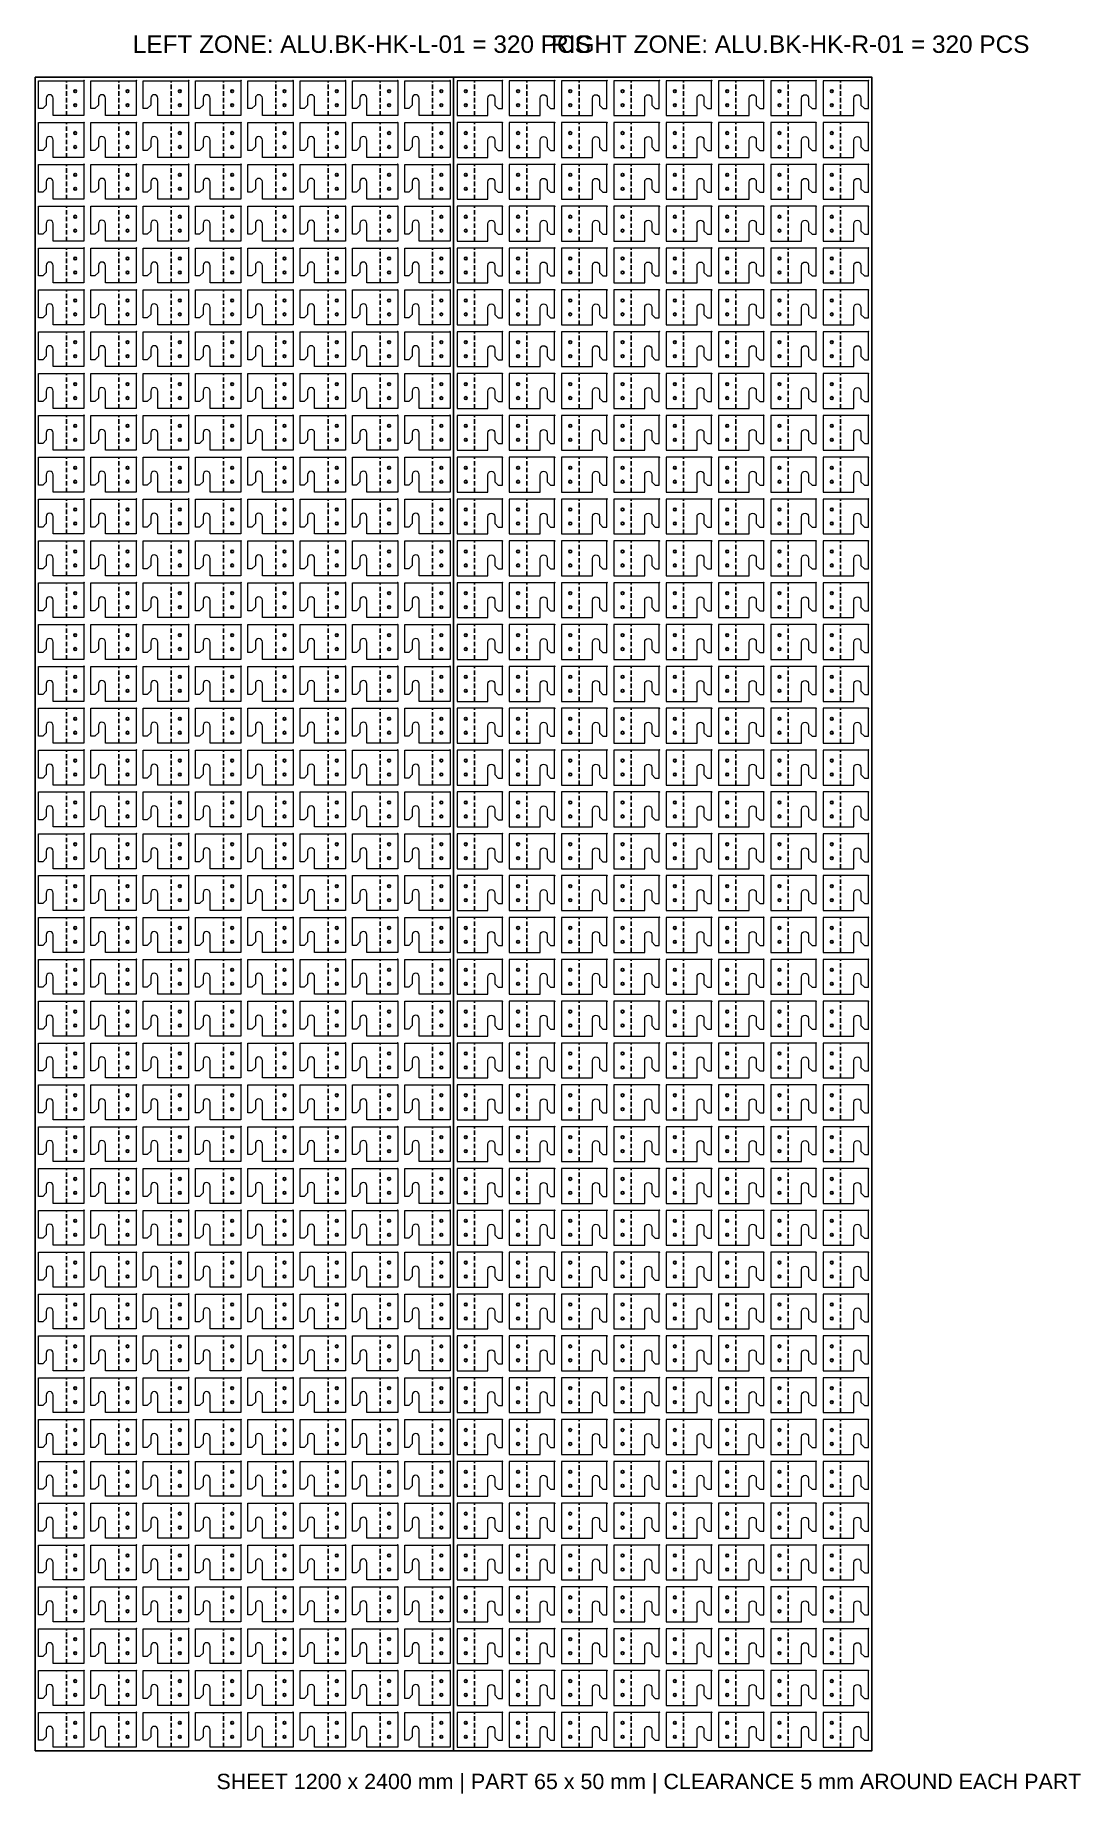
# Model space of a CAD drawing. Header units: millimetres. Extents: x 0 to 1500, y -62 to 2460.
import ezdxf

# ---------------------------------------------------------------- set-up
doc = ezdxf.new("R2010")
doc.units = ezdxf.units.MM
doc.linetypes.add('HIDDEN', pattern=[9.525, 6.35, -3.175])
for name, color, linetype in [('010 - ASPG_ACCESSORIES_HIDDEN_', 251, 'HIDDEN'), ('010 - ASPG_ACCESSORIES_MAIN_COLOR_1', 1, 'Continuous'), ('010 - ASPG_ACCESSORIES_MAIN_COLOR_3', 3, 'Continuous'), ('CUTTING_NOTE', 2, 'Continuous'), ('CUTTING_PART_L', 4, 'Continuous'), ('CUTTING_PART_R', 1, 'Continuous'), ('CUTTING_SHEET_1200x2400', 3, 'Continuous')]:
    doc.layers.add(name, color=color, linetype=linetype)
doc.styles.get("Standard").update_dxf_attribs({"font": 'arial.ttf'})

# ---------------------------------------------------------------- blocks, each defined once
blk = doc.blocks.new('ALU.BK-HK-L-01')
blk.add_point((0, 50))
at = {"layer": '010 - ASPG_ACCESSORIES_HIDDEN_', "color": 1}
blk.add_line((-25, 0), (-25, 50), dxfattribs=at)
at = {"layer": '010 - ASPG_ACCESSORIES_MAIN_COLOR_1'}
for centre in [(-12.5, 35), (-12.5, 15)]:
    blk.add_circle(centre, 2, dxfattribs=at)
at = {"layer": '010 - ASPG_ACCESSORIES_MAIN_COLOR_3', "linetype": 'Continuous', "lineweight": 0}
blk.add_lwpolyline([(0, 50), (0, 0), (-44.2, 0), (-44.2, 25, 1), (-54.2, 25), (-54.2, 15), (-59.2, 10), (-65, 10), (-65, 50)], format="xyb", close=True, dxfattribs=at)
blk = doc.blocks.new('ALU.BK-HK-R-01')
blk.add_point((65, 50))
at = {"layer": '010 - ASPG_ACCESSORIES_HIDDEN_', "color": 1}
blk.add_line((25, 0), (25, 50), dxfattribs=at)
at = {"layer": '010 - ASPG_ACCESSORIES_MAIN_COLOR_1'}
for centre in [(12.5, 35), (12.5, 15)]:
    blk.add_circle(centre, 2, dxfattribs=at)
at = {"layer": '010 - ASPG_ACCESSORIES_MAIN_COLOR_3', "linetype": 'Continuous', "lineweight": 0}
blk.add_lwpolyline([(0, 50), (0, 0), (44.2, 0), (44.2, 25, -1), (54.2, 25), (54.2, 15), (59.2, 10), (65, 10), (65, 50)], format="xyb", close=True, dxfattribs=at)

msp = doc.modelspace()

# ---------------------------------------------------------------- linework, layer by layer
at = {"layer": 'CUTTING_SHEET_1200x2400'}
msp.add_line((600, 0), (600, 2400), dxfattribs=at)
msp.add_lwpolyline([(0, 0), (1200, 0), (1200, 2400), (0, 2400)], close=True, dxfattribs=at)

# ---------------------------------------------------------------- block references
at = {"layer": 'CUTTING_PART_L'}
for p in [(70, 2345), (145, 2345), (220, 2345), (295, 2345), (370, 2345), (445, 2345), (520, 2345), (595, 2345), (70, 2285), (145, 2285), (220, 2285), (295, 2285), (370, 2285), (445, 2285), (520, 2285), (595, 2285), (70, 2225), (145, 2225), (220, 2225), (295, 2225), (370, 2225), (445, 2225), (520, 2225), (595, 2225), (70, 2165), (145, 2165), (220, 2165), (295, 2165), (370, 2165), (445, 2165), (520, 2165), (595, 2165), (70, 2105), (145, 2105), (220, 2105), (295, 2105), (370, 2105), (445, 2105), (520, 2105), (595, 2105), (70, 2045), (145, 2045), (220, 2045), (295, 2045), (370, 2045), (445, 2045), (520, 2045), (595, 2045), (70, 1985), (145, 1985), (220, 1985), (295, 1985), (370, 1985), (445, 1985), (520, 1985), (595, 1985), (70, 1925), (145, 1925), (220, 1925), (295, 1925), (370, 1925), (445, 1925), (520, 1925), (595, 1925), (70, 1865), (145, 1865), (220, 1865), (295, 1865), (370, 1865), (445, 1865), (520, 1865), (595, 1865), (70, 1805), (145, 1805), (220, 1805), (295, 1805), (370, 1805), (445, 1805), (520, 1805), (595, 1805), (70, 1745), (145, 1745), (220, 1745), (295, 1745), (370, 1745), (445, 1745), (520, 1745), (595, 1745), (70, 1685), (145, 1685), (220, 1685), (295, 1685), (370, 1685), (445, 1685), (520, 1685), (595, 1685), (70, 1625), (145, 1625), (220, 1625), (295, 1625), (370, 1625), (445, 1625), (520, 1625), (595, 1625), (70, 1565), (145, 1565), (220, 1565), (295, 1565), (370, 1565), (445, 1565), (520, 1565), (595, 1565), (70, 1505), (145, 1505), (220, 1505), (295, 1505), (370, 1505), (445, 1505), (520, 1505), (595, 1505), (70, 1445), (145, 1445), (220, 1445), (295, 1445), (370, 1445), (445, 1445), (520, 1445), (595, 1445), (70, 1385), (145, 1385), (220, 1385), (295, 1385), (370, 1385), (445, 1385), (520, 1385), (595, 1385), (70, 1325), (145, 1325), (220, 1325), (295, 1325), (370, 1325), (445, 1325), (520, 1325), (595, 1325), (70, 1265), (145, 1265), (220, 1265), (295, 1265), (370, 1265), (445, 1265), (520, 1265), (595, 1265), (70, 1205), (145, 1205), (220, 1205), (295, 1205), (370, 1205), (445, 1205), (520, 1205), (595, 1205), (70, 1145), (145, 1145), (220, 1145), (295, 1145), (370, 1145), (445, 1145), (520, 1145), (595, 1145), (70, 1085), (145, 1085), (220, 1085), (295, 1085), (370, 1085), (445, 1085), (520, 1085), (595, 1085), (70, 1025), (145, 1025), (220, 1025), (295, 1025), (370, 1025), (445, 1025), (520, 1025), (595, 1025), (70, 965), (145, 965), (220, 965), (295, 965), (370, 965), (445, 965), (520, 965), (595, 965), (70, 905), (145, 905), (220, 905), (295, 905), (370, 905), (445, 905), (520, 905), (595, 905), (70, 845), (145, 845), (220, 845), (295, 845), (370, 845), (445, 845), (520, 845), (595, 845), (70, 785), (145, 785), (220, 785), (295, 785), (370, 785), (445, 785), (520, 785), (595, 785), (70, 725), (145, 725), (220, 725), (295, 725), (370, 725), (445, 725), (520, 725), (595, 725), (70, 665), (145, 665), (220, 665), (295, 665), (370, 665), (445, 665), (520, 665), (595, 665), (70, 605), (145, 605), (220, 605), (295, 605), (370, 605), (445, 605), (520, 605), (595, 605), (70, 545), (145, 545), (220, 545), (295, 545), (370, 545), (445, 545), (520, 545), (595, 545), (70, 485), (145, 485), (220, 485), (295, 485), (370, 485), (445, 485), (520, 485), (595, 485), (70, 425), (145, 425), (220, 425), (295, 425), (370, 425), (445, 425), (520, 425), (595, 425), (70, 365), (145, 365), (220, 365), (295, 365), (370, 365), (445, 365), (520, 365), (595, 365), (70, 305), (145, 305), (220, 305), (295, 305), (370, 305), (445, 305), (520, 305), (595, 305), (70, 245), (145, 245), (220, 245), (295, 245), (370, 245), (445, 245), (520, 245), (595, 245), (70, 185), (145, 185), (220, 185), (295, 185), (370, 185), (445, 185), (520, 185), (595, 185), (70, 125), (145, 125), (220, 125), (295, 125), (370, 125), (445, 125), (520, 125), (595, 125), (70, 65), (145, 65), (220, 65), (295, 65), (370, 65), (445, 65), (520, 65), (595, 65), (70, 5), (145, 5), (220, 5), (295, 5), (370, 5), (445, 5), (520, 5), (595, 5)]:
    msp.add_blockref('ALU.BK-HK-L-01', p, dxfattribs=at)
at = {"layer": 'CUTTING_PART_R'}
for p in [(605, 2345), (680, 2345), (755, 2345), (830, 2345), (905, 2345), (980, 2345), (1055, 2345), (1130, 2345), (605, 2285), (680, 2285), (755, 2285), (830, 2285), (905, 2285), (980, 2285), (1055, 2285), (1130, 2285), (605, 2225), (680, 2225), (755, 2225), (830, 2225), (905, 2225), (980, 2225), (1055, 2225), (1130, 2225), (605, 2165), (680, 2165), (755, 2165), (830, 2165), (905, 2165), (980, 2165), (1055, 2165), (1130, 2165), (605, 2105), (680, 2105), (755, 2105), (830, 2105), (905, 2105), (980, 2105), (1055, 2105), (1130, 2105), (605, 2045), (680, 2045), (755, 2045), (830, 2045), (905, 2045), (980, 2045), (1055, 2045), (1130, 2045), (605, 1985), (680, 1985), (755, 1985), (830, 1985), (905, 1985), (980, 1985), (1055, 1985), (1130, 1985), (605, 1925), (680, 1925), (755, 1925), (830, 1925), (905, 1925), (980, 1925), (1055, 1925), (1130, 1925), (605, 1865), (680, 1865), (755, 1865), (830, 1865), (905, 1865), (980, 1865), (1055, 1865), (1130, 1865), (605, 1805), (680, 1805), (755, 1805), (830, 1805), (905, 1805), (980, 1805), (1055, 1805), (1130, 1805), (605, 1745), (680, 1745), (755, 1745), (830, 1745), (905, 1745), (980, 1745), (1055, 1745), (1130, 1745), (605, 1685), (680, 1685), (755, 1685), (830, 1685), (905, 1685), (980, 1685), (1055, 1685), (1130, 1685), (605, 1625), (680, 1625), (755, 1625), (830, 1625), (905, 1625), (980, 1625), (1055, 1625), (1130, 1625), (605, 1565), (680, 1565), (755, 1565), (830, 1565), (905, 1565), (980, 1565), (1055, 1565), (1130, 1565), (605, 1505), (680, 1505), (755, 1505), (830, 1505), (905, 1505), (980, 1505), (1055, 1505), (1130, 1505), (605, 1445), (680, 1445), (755, 1445), (830, 1445), (905, 1445), (980, 1445), (1055, 1445), (1130, 1445), (605, 1385), (680, 1385), (755, 1385), (830, 1385), (905, 1385), (980, 1385), (1055, 1385), (1130, 1385), (605, 1325), (680, 1325), (755, 1325), (830, 1325), (905, 1325), (980, 1325), (1055, 1325), (1130, 1325), (605, 1265), (680, 1265), (755, 1265), (830, 1265), (905, 1265), (980, 1265), (1055, 1265), (1130, 1265), (605, 1205), (680, 1205), (755, 1205), (830, 1205), (905, 1205), (980, 1205), (1055, 1205), (1130, 1205), (605, 1145), (680, 1145), (755, 1145), (830, 1145), (905, 1145), (980, 1145), (1055, 1145), (1130, 1145), (605, 1085), (680, 1085), (755, 1085), (830, 1085), (905, 1085), (980, 1085), (1055, 1085), (1130, 1085), (605, 1025), (680, 1025), (755, 1025), (830, 1025), (905, 1025), (980, 1025), (1055, 1025), (1130, 1025), (605, 965), (680, 965), (755, 965), (830, 965), (905, 965), (980, 965), (1055, 965), (1130, 965), (605, 905), (680, 905), (755, 905), (830, 905), (905, 905), (980, 905), (1055, 905), (1130, 905), (605, 845), (680, 845), (755, 845), (830, 845), (905, 845), (980, 845), (1055, 845), (1130, 845), (605, 785), (680, 785), (755, 785), (830, 785), (905, 785), (980, 785), (1055, 785), (1130, 785), (605, 725), (680, 725), (755, 725), (830, 725), (905, 725), (980, 725), (1055, 725), (1130, 725), (605, 665), (680, 665), (755, 665), (830, 665), (905, 665), (980, 665), (1055, 665), (1130, 665), (605, 605), (680, 605), (755, 605), (830, 605), (905, 605), (980, 605), (1055, 605), (1130, 605), (605, 545), (680, 545), (755, 545), (830, 545), (905, 545), (980, 545), (1055, 545), (1130, 545), (605, 485), (680, 485), (755, 485), (830, 485), (905, 485), (980, 485), (1055, 485), (1130, 485), (605, 425), (680, 425), (755, 425), (830, 425), (905, 425), (980, 425), (1055, 425), (1130, 425), (605, 365), (680, 365), (755, 365), (830, 365), (905, 365), (980, 365), (1055, 365), (1130, 365), (605, 305), (680, 305), (755, 305), (830, 305), (905, 305), (980, 305), (1055, 305), (1130, 305), (605, 245), (680, 245), (755, 245), (830, 245), (905, 245), (980, 245), (1055, 245), (1130, 245), (605, 185), (680, 185), (755, 185), (830, 185), (905, 185), (980, 185), (1055, 185), (1130, 185), (605, 125), (680, 125), (755, 125), (830, 125), (905, 125), (980, 125), (1055, 125), (1130, 125), (605, 65), (680, 65), (755, 65), (830, 65), (905, 65), (980, 65), (1055, 65), (1130, 65), (605, 5), (680, 5), (755, 5), (830, 5), (905, 5), (980, 5), (1055, 5), (1130, 5)]:
    msp.add_blockref('ALU.BK-HK-R-01', p, dxfattribs=at)

# ---------------------------------------------------------------- texts
at = {"layer": 'CUTTING_NOTE'}
for s, height, p in [('LEFT ZONE: ALU.BK-HK-L-01 = 320 PCS', 25, (140, 2435)), ('RIGHT ZONE: ALU.BK-HK-R-01 = 320 PCS', 25, (740, 2435)), ('SHEET 1200 x 2400 mm | PART 65 x 50 mm | CLEARANCE 5 mm AROUND EACH PART', 22, (260, -55))]:
    msp.add_text(s, height=height, dxfattribs=at).set_placement(p)

doc.saveas('drawing.dxf')
